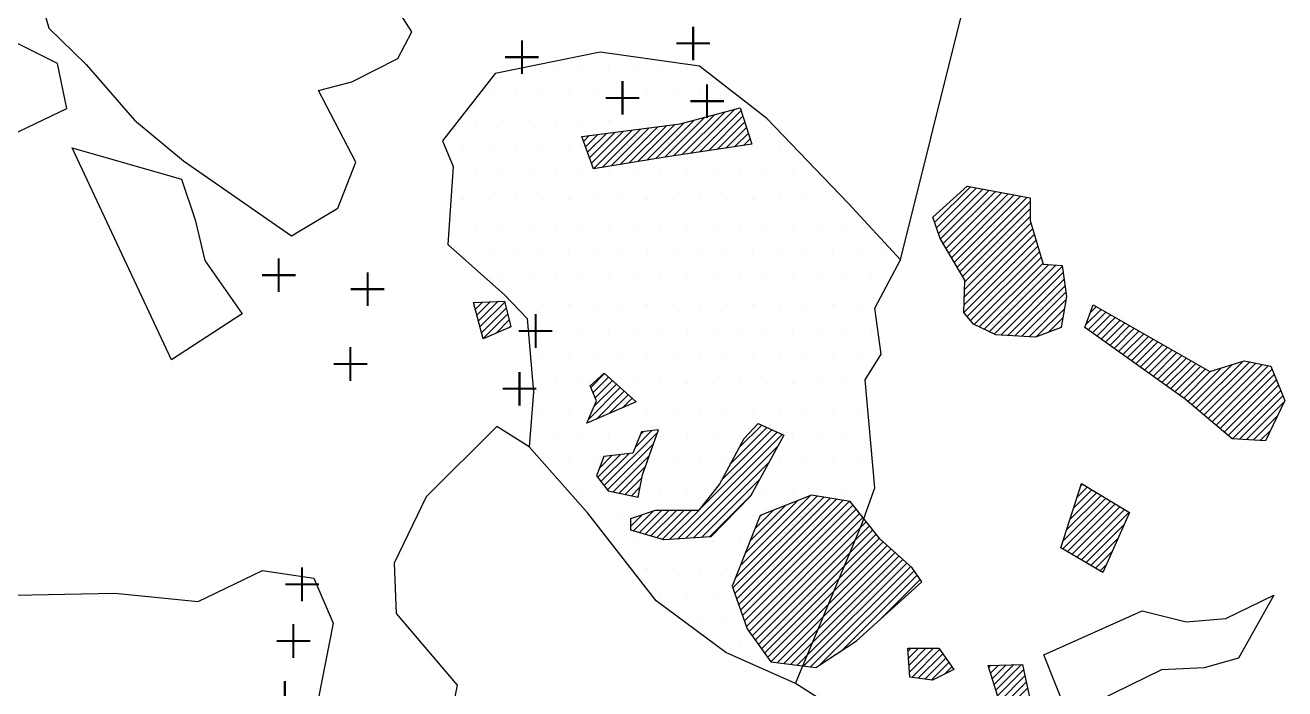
# Model space of a CAD drawing. Header units: metres. Extents: x -15 to -9.6, y -12.24 to -6.59.
# Drawn here: x -11.327 to -10.729, y -11.495 to -11.18 of the extents above; entities that cross this region are included whole.
import ezdxf

# ---------------------------------------------------------------- set-up
doc = ezdxf.new("R2010")
doc.units = ezdxf.units.M
doc.header["$LTSCALE"] = 25
doc.header["$MEASUREMENT"] = 0
doc.layers.get('0').update_dxf_attribs({"linetype": 'CONTINUOUS'})
for name, color, linetype in [('BEFUND', 1, 'CONTINUOUS'), ('FEUER', 1, 'CONTINUOUS'), ('KNOCHEN', 2, 'CONTINUOUS'), ('KNOCHENSCHRAFF', 2, 'CONTINUOUS'), ('STEINE', 4, 'CONTINUOUS'), ('STEINESCHRAFF', 4, 'CONTINUOUS')]:
    doc.layers.add(name, color=color, linetype=linetype)

# ---------------------------------------------------------------- blocks, each defined once
blk = doc.blocks.new('LB')
at = {"layer": 'FEUER', "const_width": 0.1}
for points in [[(0, 0), (0, -1.6)], [(-0.8, -0.8), (0.8, -0.8)]]:
    blk.add_lwpolyline(points, dxfattribs=at)
blk = doc.blocks.new('*X2')
at = {"color": 0}
for p, q in [((-1101.897, -1124.171), (-1099.946, -1122.22)), ((-1101.482, -1124.11), (-1099.464, -1122.091)), ((-1101.068, -1124.049), (-1098.981, -1121.962)), ((-1100.653, -1123.988), (-1098.688, -1122.023)), ((-1100.239, -1123.927), (-1098.602, -1122.29)), ((-1105.27, -1124.716), (-1103.453, -1122.898)), ((-1104.848, -1124.647), (-1103.046, -1122.845)), ((-1104.425, -1124.578), (-1102.64, -1122.793)), ((-1104.002, -1124.509), (-1102.234, -1122.74)), ((-1103.58, -1124.44), (-1101.828, -1122.687)), ((-1103.157, -1124.371), (-1101.393, -1122.606)), ((-1102.735, -1124.301), (-1100.911, -1122.477)), ((-1102.312, -1124.232), (-1100.428, -1122.349)), ((-1099.824, -1123.866), (-1098.516, -1122.557)), ((-1099.409, -1123.804), (-1098.43, -1122.825)), ((-1106.163, -1123.488), (-1105.89, -1123.214)), ((-1106.069, -1123.746), (-1105.484, -1123.161)), ((-1105.974, -1124.005), (-1105.077, -1123.109)), ((-1105.879, -1124.264), (-1104.671, -1123.056)), ((-1105.785, -1124.523), (-1104.265, -1123.003)), ((-1105.693, -1124.785), (-1103.859, -1122.951)), ((-1098.995, -1123.743), (-1098.343, -1123.092)), ((-1098.58, -1123.682), (-1098.257, -1123.359)), ((-1089.505, -1127.335), (-1087.81, -1125.64)), ((-1089.413, -1127.597), (-1087.512, -1125.696)), ((-1089.322, -1127.859), (-1087.215, -1125.752)), ((-1089.227, -1128.118), (-1086.917, -1125.808)), ((-1089.096, -1128.34), (-1086.619, -1125.864)), ((-1088.965, -1128.563), (-1086.321, -1125.919)), ((-1088.834, -1128.785), (-1086.024, -1125.975)), ((-1088.703, -1129.008), (-1085.726, -1126.031)), ((-1088.572, -1129.23), (-1085.428, -1126.087)), ((-1088.441, -1129.453), (-1085.13, -1126.142)), ((-1088.31, -1129.675), (-1084.971, -1126.336)), ((-1088.179, -1129.898), (-1084.971, -1126.69)), ((-1088.074, -1130.147), (-1084.971, -1127.044)), ((-1088.099, -1130.879), (-1084.856, -1127.636)), ((-1088.086, -1130.513), (-1084.935, -1127.362)), ((-1088.12, -1131.607), (-1084.696, -1128.183)), ((-1088.111, -1131.245), (-1084.776, -1127.909)), ((-1087.961, -1131.802), (-1084.616, -1128.457)), ((-1087.803, -1131.997), (-1084.536, -1128.73)), ((-1087.632, -1132.179), (-1084.456, -1129.004)), ((-1087.392, -1132.294), (-1084.376, -1129.278)), ((-1087.153, -1132.408), (-1084.082, -1129.337)), ((-1086.914, -1132.522), (-1083.748, -1129.356)), ((-1086.674, -1132.636), (-1083.445, -1129.407)), ((-1086.369, -1132.684), (-1083.402, -1129.718)), ((-1086.033, -1132.702), (-1083.36, -1130.029)), ((-1085.698, -1132.721), (-1083.317, -1130.34)), ((-1085.363, -1132.739), (-1083.274, -1130.651)), ((-1111.371, -1131.17), (-1111.326, -1131.125)), ((-1111.297, -1131.45), (-1110.961, -1131.113)), ((-1111.223, -1131.729), (-1110.595, -1131.101)), ((-1111.15, -1132.009), (-1110.229, -1131.089)), ((-1111.076, -1132.289), (-1109.901, -1131.114)), ((-1085.028, -1132.758), (-1083.275, -1131.005)), ((-1111.002, -1132.569), (-1109.83, -1131.397)), ((-1110.928, -1132.848), (-1109.759, -1131.68)), ((-1084.673, -1132.756), (-1083.349, -1131.433)), ((-1084.108, -1132.545), (-1083.423, -1131.86)), ((-1082.335, -1132.186), (-1081.611, -1131.462)), ((-1082.228, -1132.432), (-1081.386, -1131.591)), ((-1082.116, -1131.614), (-1081.837, -1131.334)), ((-1082.021, -1132.579), (-1081.161, -1131.719)), ((-1081.815, -1132.727), (-1080.936, -1131.847)), ((-1110.328, -1132.602), (-1109.689, -1131.963)), ((-1109.716, -1132.343), (-1109.618, -1132.246)), ((-1083.543, -1132.333), (-1083.498, -1132.288)), ((-1081.609, -1132.874), (-1080.711, -1131.976)), ((-1081.402, -1133.021), (-1080.485, -1132.104)), ((-1081.196, -1133.169), (-1080.26, -1132.232)), ((-1080.99, -1133.316), (-1080.035, -1132.361)), ((-1080.784, -1133.463), (-1079.81, -1132.489)), ((-1080.577, -1133.61), (-1079.584, -1132.617)), ((-1080.371, -1133.758), (-1079.359, -1132.746)), ((-1080.165, -1133.905), (-1079.134, -1132.874)), ((-1079.959, -1134.052), (-1078.909, -1133.003)), ((-1079.752, -1134.2), (-1078.684, -1133.131)), ((-1079.546, -1134.347), (-1078.458, -1133.259)), ((-1079.34, -1134.494), (-1078.233, -1133.388)), ((-1079.133, -1134.641), (-1078.008, -1133.516)), ((-1078.927, -1134.789), (-1077.783, -1133.644)), ((-1078.721, -1134.936), (-1077.558, -1133.773)), ((-1078.515, -1135.083), (-1077.332, -1133.901)), ((-1078.308, -1135.23), (-1077.107, -1134.029)), ((-1078.102, -1135.378), (-1076.882, -1134.158)), ((-1077.492, -1135.829), (-1075.9, -1134.236)), ((-1077.301, -1135.99), (-1075.386, -1134.076)), ((-1077.109, -1136.152), (-1074.873, -1133.916)), ((-1076.917, -1136.314), (-1074.556, -1133.953)), ((-1076.725, -1136.475), (-1074.262, -1134.012)), ((-1076.533, -1136.637), (-1073.967, -1134.071)), ((-1076.341, -1136.799), (-1073.673, -1134.13)), ((-1105.82, -1135.164), (-1105.163, -1134.508)), ((-1105.714, -1135.412), (-1104.977, -1134.676)), ((-1105.608, -1135.66), (-1104.791, -1134.843)), ((-1077.896, -1135.525), (-1076.657, -1134.286)), ((-1077.69, -1135.672), (-1076.414, -1134.396)), ((-1076.149, -1136.96), (-1073.491, -1134.302)), ((-1075.957, -1137.122), (-1073.389, -1134.554)), ((-1075.765, -1137.284), (-1073.287, -1134.805)), ((-1105.923, -1136.682), (-1104.419, -1135.178)), ((-1105.657, -1136.062), (-1104.605, -1135.011)), ((-1105.569, -1136.682), (-1104.233, -1135.346)), ((-1075.573, -1137.445), (-1073.185, -1135.057)), ((-1075.381, -1137.607), (-1073.083, -1135.309)), ((-1104.945, -1136.411), (-1104.047, -1135.514)), ((-1104.32, -1136.14), (-1103.861, -1135.681)), ((-1103.696, -1135.869), (-1103.676, -1135.849)), ((-1075.049, -1137.628), (-1072.981, -1135.56)), ((-1074.718, -1137.65), (-1072.932, -1135.864)), ((-1074.386, -1137.672), (-1073.251, -1136.537)), ((-1103.702, -1137.997), (-1102.923, -1137.218)), ((-1103.466, -1137.407), (-1103.327, -1137.268)), ((-1099.582, -1139.534), (-1097.225, -1137.177)), ((-1099.174, -1138.772), (-1097.468, -1137.066)), ((-1098.766, -1138.01), (-1097.71, -1136.954)), ((-1074.054, -1137.693), (-1073.571, -1137.21)), ((-1105.181, -1139.829), (-1102.642, -1137.29)), ((-1105.025, -1140.027), (-1102.839, -1137.841)), ((-1101.707, -1142.365), (-1096.741, -1137.4)), ((-1100.644, -1140.949), (-1096.983, -1137.288)), ((-1105.491, -1139.432), (-1104.419, -1138.36)), ((-1105.407, -1138.994), (-1104.816, -1138.404)), ((-1105.336, -1139.631), (-1104.022, -1138.316)), ((-1104.764, -1140.119), (-1103.036, -1138.392)), ((-1101.328, -1142.34), (-1096.942, -1137.954)), ((-1104.473, -1140.182), (-1103.233, -1138.942)), ((-1100.949, -1142.314), (-1097.366, -1138.731)), ((-1104.182, -1140.245), (-1103.393, -1139.455)), ((-1100.569, -1142.289), (-1097.789, -1139.508)), ((-1103.891, -1140.307), (-1103.477, -1139.893)), ((-1083.078, -1141.414), (-1081.828, -1140.164)), ((-1082.913, -1140.896), (-1082.049, -1140.031)), ((-1082.749, -1140.378), (-1082.269, -1139.899)), ((-1082.584, -1139.86), (-1082.49, -1139.766)), ((-1103.6, -1140.37), (-1103.56, -1140.33)), ((-1100.19, -1142.263), (-1098.212, -1140.285)), ((-1099.073, -1144.682), (-1094.769, -1140.378)), ((-1098.982, -1144.944), (-1094.466, -1140.428)), ((-1098.949, -1144.204), (-1095.072, -1140.327)), ((-1098.89, -1145.206), (-1094.164, -1140.479)), ((-1098.799, -1145.468), (-1093.861, -1140.53)), ((-1098.718, -1143.62), (-1095.405, -1140.307)), ((-1098.707, -1145.73), (-1093.558, -1140.581)), ((-1098.616, -1145.992), (-1093.38, -1140.756)), ((-1098.488, -1143.035), (-1095.99, -1140.537)), ((-1098.257, -1142.451), (-1096.574, -1140.768)), ((-1083.431, -1142.828), (-1081.165, -1140.562)), ((-1083.407, -1142.45), (-1081.386, -1140.43)), ((-1083.242, -1141.932), (-1081.607, -1140.297)), ((-1083.208, -1142.959), (-1080.945, -1140.695)), ((-1082.986, -1143.09), (-1080.724, -1140.828)), ((-1103.926, -1141.756), (-1103.368, -1141.199)), ((-1103.925, -1141.402), (-1103.91, -1141.386)), ((-1103.803, -1141.986), (-1102.827, -1141.011)), ((-1103.529, -1142.066), (-1102.449, -1140.987)), ((-1103.255, -1142.146), (-1102.096, -1140.987)), ((-1102.981, -1142.226), (-1101.743, -1140.987)), ((-1102.707, -1142.305), (-1101.39, -1140.988)), ((-1102.434, -1142.385), (-1101.036, -1140.988)), ((-1102.086, -1142.391), (-1100.683, -1140.988)), ((-1098.525, -1146.254), (-1093.223, -1140.953)), ((-1098.433, -1146.516), (-1093.066, -1141.149)), ((-1098.31, -1146.747), (-1092.909, -1141.346)), ((-1098.026, -1141.867), (-1097.158, -1140.999)), ((-1097.796, -1141.283), (-1097.742, -1141.23)), ((-1082.764, -1143.222), (-1080.503, -1140.961)), ((-1082.542, -1143.353), (-1080.282, -1141.093)), ((-1098.163, -1146.954), (-1092.752, -1141.542)), ((-1098.017, -1147.16), (-1092.595, -1141.739)), ((-1097.87, -1147.367), (-1092.438, -1141.935)), ((-1082.319, -1143.484), (-1080.517, -1141.682)), ((-1097.723, -1147.574), (-1092.281, -1142.132)), ((-1097.577, -1147.781), (-1092.124, -1142.329)), ((-1097.43, -1147.988), (-1091.944, -1142.502)), ((-1082.097, -1143.615), (-1080.804, -1142.322)), ((-1097.283, -1148.195), (-1091.758, -1142.669)), ((-1096.974, -1148.239), (-1091.572, -1142.837)), ((-1096.658, -1148.277), (-1091.386, -1143.005)), ((-1096.342, -1148.315), (-1091.2, -1143.172)), ((-1081.875, -1143.747), (-1081.09, -1142.962)), ((-1096.027, -1148.352), (-1091.014, -1143.34)), ((-1095.711, -1148.39), (-1090.828, -1143.507)), ((-1095.395, -1148.428), (-1090.642, -1143.675)), ((-1081.653, -1143.878), (-1081.376, -1143.602)), ((-1094.93, -1148.316), (-1090.482, -1143.868)), ((-1093.9, -1147.64), (-1090.337, -1144.077)), ((-1092.028, -1146.122), (-1090.193, -1144.286)), ((-1090.767, -1147.689), (-1090.626, -1147.548)), ((-1090.743, -1148.019), (-1090.272, -1147.548)), ((-1090.719, -1148.348), (-1089.919, -1147.548)), ((-1090.695, -1148.678), (-1089.566, -1147.549)), ((-1090.594, -1148.931), (-1089.267, -1147.603)), ((-1090.285, -1148.975), (-1089.121, -1147.811)), ((-1089.976, -1149.02), (-1088.976, -1148.019)), ((-1089.667, -1149.064), (-1088.831, -1148.227)), ((-1089.033, -1148.784), (-1088.685, -1148.436)), ((-1086.94, -1148.458), (-1086.841, -1148.359)), ((-1086.855, -1148.727), (-1086.476, -1148.348)), ((-1086.77, -1148.996), (-1086.112, -1148.337)), ((-1086.686, -1149.265), (-1085.747, -1148.326)), ((-1086.601, -1149.533), (-1085.382, -1148.315)), ((-1086.516, -1149.802), (-1085.287, -1148.574)), ((-1086.432, -1150.071), (-1085.224, -1148.864)), ((-1086.304, -1150.298), (-1085.161, -1149.154)), ((-1085.974, -1150.321), (-1085.097, -1149.444))]:
    blk.add_line(p, q, dxfattribs=at)
blk = doc.blocks.new('*X8')
at = {"color": 0}
for p, q in [((-1108.75, -1120), (-1108.75, -1120)), ((-1107.5, -1120), (-1107.5, -1120)), ((-1106.25, -1120), (-1106.25, -1120)), ((-1105, -1120), (-1105, -1120)), ((-1103.75, -1120), (-1103.75, -1120)), ((-1102.5, -1120), (-1102.5, -1120)), ((-1101.25, -1120), (-1101.25, -1120)), ((-1110.625, -1121.25), (-1110.625, -1121.25)), ((-1109.375, -1121.25), (-1109.375, -1121.25)), ((-1108.125, -1121.25), (-1108.125, -1121.25)), ((-1106.875, -1121.25), (-1106.875, -1121.25)), ((-1105.625, -1121.25), (-1105.625, -1121.25)), ((-1104.375, -1121.25), (-1104.375, -1121.25)), ((-1103.125, -1121.25), (-1103.125, -1121.25)), ((-1101.875, -1121.25), (-1101.875, -1121.25)), ((-1100.625, -1121.25), (-1100.625, -1121.25)), ((-1099.375, -1121.25), (-1099.375, -1121.25)), ((-1111.25, -1122.5), (-1111.25, -1122.5)), ((-1110, -1122.5), (-1110, -1122.5)), ((-1108.75, -1122.5), (-1108.75, -1122.5)), ((-1107.5, -1122.5), (-1107.5, -1122.5)), ((-1106.25, -1122.5), (-1106.25, -1122.5)), ((-1105, -1122.5), (-1105, -1122.5)), ((-1103.75, -1122.5), (-1103.75, -1122.5)), ((-1102.5, -1122.5), (-1102.5, -1122.5)), ((-1101.25, -1122.5), (-1101.25, -1122.5)), ((-1100, -1122.5), (-1100, -1122.5)), ((-1098.75, -1122.5), (-1098.75, -1122.5)), ((-1097.5, -1122.5), (-1097.5, -1122.5)), ((-1111.875, -1123.75), (-1111.875, -1123.75)), ((-1110.625, -1123.75), (-1110.625, -1123.75)), ((-1109.375, -1123.75), (-1109.375, -1123.75)), ((-1108.125, -1123.75), (-1108.125, -1123.75)), ((-1106.875, -1123.75), (-1106.875, -1123.75)), ((-1105.625, -1123.75), (-1105.625, -1123.75)), ((-1104.375, -1123.75), (-1104.375, -1123.75)), ((-1103.125, -1123.75), (-1103.125, -1123.75)), ((-1101.875, -1123.75), (-1101.875, -1123.75)), ((-1100.625, -1123.75), (-1100.625, -1123.75)), ((-1099.375, -1123.75), (-1099.375, -1123.75)), ((-1098.125, -1123.75), (-1098.125, -1123.75)), ((-1096.875, -1123.75), (-1096.875, -1123.75)), ((-1111.25, -1125), (-1111.25, -1125)), ((-1110, -1125), (-1110, -1125)), ((-1108.75, -1125), (-1108.75, -1125)), ((-1107.5, -1125), (-1107.5, -1125)), ((-1106.25, -1125), (-1106.25, -1125)), ((-1105, -1125), (-1105, -1125)), ((-1103.75, -1125), (-1103.75, -1125)), ((-1102.5, -1125), (-1102.5, -1125)), ((-1101.25, -1125), (-1101.25, -1125)), ((-1100, -1125), (-1100, -1125)), ((-1098.75, -1125), (-1098.75, -1125)), ((-1097.5, -1125), (-1097.5, -1125)), ((-1096.25, -1125), (-1096.25, -1125)), ((-1095, -1125), (-1095, -1125)), ((-1111.875, -1126.25), (-1111.875, -1126.25)), ((-1110.625, -1126.25), (-1110.625, -1126.25)), ((-1109.375, -1126.25), (-1109.375, -1126.25)), ((-1108.125, -1126.25), (-1108.125, -1126.25)), ((-1106.875, -1126.25), (-1106.875, -1126.25)), ((-1105.625, -1126.25), (-1105.625, -1126.25)), ((-1104.375, -1126.25), (-1104.375, -1126.25)), ((-1103.125, -1126.25), (-1103.125, -1126.25)), ((-1101.875, -1126.25), (-1101.875, -1126.25)), ((-1100.625, -1126.25), (-1100.625, -1126.25)), ((-1099.375, -1126.25), (-1099.375, -1126.25)), ((-1098.125, -1126.25), (-1098.125, -1126.25)), ((-1096.875, -1126.25), (-1096.875, -1126.25)), ((-1095.625, -1126.25), (-1095.625, -1126.25)), ((-1094.375, -1126.25), (-1094.375, -1126.25)), ((-1112.5, -1127.5), (-1112.5, -1127.5)), ((-1111.25, -1127.5), (-1111.25, -1127.5)), ((-1110, -1127.5), (-1110, -1127.5)), ((-1108.75, -1127.5), (-1108.75, -1127.5)), ((-1107.5, -1127.5), (-1107.5, -1127.5)), ((-1106.25, -1127.5), (-1106.25, -1127.5)), ((-1105, -1127.5), (-1105, -1127.5)), ((-1103.75, -1127.5), (-1103.75, -1127.5)), ((-1102.5, -1127.5), (-1102.5, -1127.5)), ((-1101.25, -1127.5), (-1101.25, -1127.5)), ((-1100, -1127.5), (-1100, -1127.5)), ((-1098.75, -1127.5), (-1098.75, -1127.5)), ((-1097.5, -1127.5), (-1097.5, -1127.5)), ((-1096.25, -1127.5), (-1096.25, -1127.5)), ((-1095, -1127.5), (-1095, -1127.5)), ((-1093.75, -1127.5), (-1093.75, -1127.5)), ((-1111.875, -1128.75), (-1111.875, -1128.75)), ((-1110.625, -1128.75), (-1110.625, -1128.75)), ((-1109.375, -1128.75), (-1109.375, -1128.75)), ((-1108.125, -1128.75), (-1108.125, -1128.75)), ((-1106.875, -1128.75), (-1106.875, -1128.75)), ((-1105.625, -1128.75), (-1105.625, -1128.75)), ((-1104.375, -1128.75), (-1104.375, -1128.75)), ((-1103.125, -1128.75), (-1103.125, -1128.75)), ((-1101.875, -1128.75), (-1101.875, -1128.75)), ((-1100.625, -1128.75), (-1100.625, -1128.75)), ((-1099.375, -1128.75), (-1099.375, -1128.75)), ((-1098.125, -1128.75), (-1098.125, -1128.75)), ((-1096.875, -1128.75), (-1096.875, -1128.75)), ((-1095.625, -1128.75), (-1095.625, -1128.75)), ((-1094.375, -1128.75), (-1094.375, -1128.75)), ((-1093.125, -1128.75), (-1093.125, -1128.75)), ((-1091.875, -1128.75), (-1091.875, -1128.75)), ((-1110, -1130), (-1110, -1130)), ((-1108.75, -1130), (-1108.75, -1130)), ((-1107.5, -1130), (-1107.5, -1130)), ((-1106.25, -1130), (-1106.25, -1130)), ((-1105, -1130), (-1105, -1130)), ((-1103.75, -1130), (-1103.75, -1130)), ((-1102.5, -1130), (-1102.5, -1130)), ((-1101.25, -1130), (-1101.25, -1130)), ((-1100, -1130), (-1100, -1130)), ((-1098.75, -1130), (-1098.75, -1130)), ((-1097.5, -1130), (-1097.5, -1130)), ((-1096.25, -1130), (-1096.25, -1130)), ((-1095, -1130), (-1095, -1130)), ((-1093.75, -1130), (-1093.75, -1130)), ((-1092.5, -1130), (-1092.5, -1130)), ((-1109.375, -1131.25), (-1109.375, -1131.25)), ((-1108.125, -1131.25), (-1108.125, -1131.25)), ((-1106.875, -1131.25), (-1106.875, -1131.25)), ((-1105.625, -1131.25), (-1105.625, -1131.25)), ((-1104.375, -1131.25), (-1104.375, -1131.25)), ((-1103.125, -1131.25), (-1103.125, -1131.25)), ((-1101.875, -1131.25), (-1101.875, -1131.25)), ((-1100.625, -1131.25), (-1100.625, -1131.25)), ((-1099.375, -1131.25), (-1099.375, -1131.25)), ((-1098.125, -1131.25), (-1098.125, -1131.25)), ((-1096.875, -1131.25), (-1096.875, -1131.25)), ((-1095.625, -1131.25), (-1095.625, -1131.25)), ((-1094.375, -1131.25), (-1094.375, -1131.25)), ((-1093.125, -1131.25), (-1093.125, -1131.25)), ((-1108.75, -1132.5), (-1108.75, -1132.5)), ((-1107.5, -1132.5), (-1107.5, -1132.5)), ((-1106.25, -1132.5), (-1106.25, -1132.5)), ((-1105, -1132.5), (-1105, -1132.5)), ((-1103.75, -1132.5), (-1103.75, -1132.5)), ((-1102.5, -1132.5), (-1102.5, -1132.5)), ((-1101.25, -1132.5), (-1101.25, -1132.5)), ((-1100, -1132.5), (-1100, -1132.5)), ((-1098.75, -1132.5), (-1098.75, -1132.5)), ((-1097.5, -1132.5), (-1097.5, -1132.5)), ((-1096.25, -1132.5), (-1096.25, -1132.5)), ((-1095, -1132.5), (-1095, -1132.5)), ((-1093.75, -1132.5), (-1093.75, -1132.5)), ((-1092.5, -1132.5), (-1092.5, -1132.5)), ((-1108.125, -1133.75), (-1108.125, -1133.75)), ((-1106.875, -1133.75), (-1106.875, -1133.75)), ((-1105.625, -1133.75), (-1105.625, -1133.75)), ((-1104.375, -1133.75), (-1104.375, -1133.75)), ((-1103.125, -1133.75), (-1103.125, -1133.75)), ((-1101.875, -1133.75), (-1101.875, -1133.75)), ((-1100.625, -1133.75), (-1100.625, -1133.75)), ((-1099.375, -1133.75), (-1099.375, -1133.75)), ((-1098.125, -1133.75), (-1098.125, -1133.75)), ((-1096.875, -1133.75), (-1096.875, -1133.75)), ((-1095.625, -1133.75), (-1095.625, -1133.75)), ((-1094.375, -1133.75), (-1094.375, -1133.75)), ((-1093.125, -1133.75), (-1093.125, -1133.75)), ((-1107.5, -1135), (-1107.5, -1135)), ((-1106.25, -1135), (-1106.25, -1135)), ((-1105, -1135), (-1105, -1135)), ((-1103.75, -1135), (-1103.75, -1135)), ((-1102.5, -1135), (-1102.5, -1135)), ((-1101.25, -1135), (-1101.25, -1135)), ((-1100, -1135), (-1100, -1135)), ((-1098.75, -1135), (-1098.75, -1135)), ((-1097.5, -1135), (-1097.5, -1135)), ((-1096.25, -1135), (-1096.25, -1135)), ((-1095, -1135), (-1095, -1135)), ((-1093.75, -1135), (-1093.75, -1135)), ((-1108.125, -1136.25), (-1108.125, -1136.25)), ((-1106.875, -1136.25), (-1106.875, -1136.25)), ((-1105.625, -1136.25), (-1105.625, -1136.25)), ((-1104.375, -1136.25), (-1104.375, -1136.25)), ((-1103.125, -1136.25), (-1103.125, -1136.25)), ((-1101.875, -1136.25), (-1101.875, -1136.25)), ((-1100.625, -1136.25), (-1100.625, -1136.25)), ((-1099.375, -1136.25), (-1099.375, -1136.25)), ((-1098.125, -1136.25), (-1098.125, -1136.25)), ((-1096.875, -1136.25), (-1096.875, -1136.25)), ((-1095.625, -1136.25), (-1095.625, -1136.25)), ((-1094.375, -1136.25), (-1094.375, -1136.25)), ((-1093.125, -1136.25), (-1093.125, -1136.25)), ((-1107.5, -1137.5), (-1107.5, -1137.5)), ((-1106.25, -1137.5), (-1106.25, -1137.5)), ((-1105, -1137.5), (-1105, -1137.5)), ((-1103.75, -1137.5), (-1103.75, -1137.5)), ((-1102.5, -1137.5), (-1102.5, -1137.5)), ((-1101.25, -1137.5), (-1101.25, -1137.5)), ((-1100, -1137.5), (-1100, -1137.5)), ((-1098.75, -1137.5), (-1098.75, -1137.5)), ((-1097.5, -1137.5), (-1097.5, -1137.5)), ((-1096.25, -1137.5), (-1096.25, -1137.5)), ((-1095, -1137.5), (-1095, -1137.5)), ((-1093.75, -1137.5), (-1093.75, -1137.5)), ((-1106.875, -1138.75), (-1106.875, -1138.75)), ((-1105.625, -1138.75), (-1105.625, -1138.75)), ((-1104.375, -1138.75), (-1104.375, -1138.75)), ((-1103.125, -1138.75), (-1103.125, -1138.75)), ((-1101.875, -1138.75), (-1101.875, -1138.75)), ((-1100.625, -1138.75), (-1100.625, -1138.75)), ((-1099.375, -1138.75), (-1099.375, -1138.75)), ((-1098.125, -1138.75), (-1098.125, -1138.75)), ((-1096.875, -1138.75), (-1096.875, -1138.75)), ((-1095.625, -1138.75), (-1095.625, -1138.75)), ((-1094.375, -1138.75), (-1094.375, -1138.75)), ((-1093.125, -1138.75), (-1093.125, -1138.75)), ((-1106.25, -1140), (-1106.25, -1140)), ((-1105, -1140), (-1105, -1140)), ((-1103.75, -1140), (-1103.75, -1140)), ((-1102.5, -1140), (-1102.5, -1140)), ((-1101.25, -1140), (-1101.25, -1140)), ((-1100, -1140), (-1100, -1140)), ((-1098.75, -1140), (-1098.75, -1140)), ((-1097.5, -1140), (-1097.5, -1140)), ((-1096.25, -1140), (-1096.25, -1140)), ((-1095, -1140), (-1095, -1140)), ((-1093.75, -1140), (-1093.75, -1140)), ((-1092.5, -1140), (-1092.5, -1140)), ((-1105.625, -1141.25), (-1105.625, -1141.25)), ((-1104.375, -1141.25), (-1104.375, -1141.25)), ((-1103.125, -1141.25), (-1103.125, -1141.25)), ((-1101.875, -1141.25), (-1101.875, -1141.25)), ((-1100.625, -1141.25), (-1100.625, -1141.25)), ((-1099.375, -1141.25), (-1099.375, -1141.25)), ((-1098.125, -1141.25), (-1098.125, -1141.25)), ((-1096.875, -1141.25), (-1096.875, -1141.25)), ((-1095.625, -1141.25), (-1095.625, -1141.25)), ((-1094.375, -1141.25), (-1094.375, -1141.25)), ((-1093.125, -1141.25), (-1093.125, -1141.25)), ((-1103.75, -1142.5), (-1103.75, -1142.5)), ((-1102.5, -1142.5), (-1102.5, -1142.5)), ((-1101.25, -1142.5), (-1101.25, -1142.5)), ((-1100, -1142.5), (-1100, -1142.5)), ((-1098.75, -1142.5), (-1098.75, -1142.5)), ((-1097.5, -1142.5), (-1097.5, -1142.5)), ((-1096.25, -1142.5), (-1096.25, -1142.5)), ((-1095, -1142.5), (-1095, -1142.5)), ((-1093.75, -1142.5), (-1093.75, -1142.5)), ((-1103.125, -1143.75), (-1103.125, -1143.75)), ((-1101.875, -1143.75), (-1101.875, -1143.75)), ((-1100.625, -1143.75), (-1100.625, -1143.75)), ((-1099.375, -1143.75), (-1099.375, -1143.75)), ((-1098.125, -1143.75), (-1098.125, -1143.75)), ((-1096.875, -1143.75), (-1096.875, -1143.75)), ((-1095.625, -1143.75), (-1095.625, -1143.75)), ((-1094.375, -1143.75), (-1094.375, -1143.75)), ((-1102.5, -1145), (-1102.5, -1145)), ((-1101.25, -1145), (-1101.25, -1145)), ((-1100, -1145), (-1100, -1145)), ((-1098.75, -1145), (-1098.75, -1145)), ((-1097.5, -1145), (-1097.5, -1145)), ((-1096.25, -1145), (-1096.25, -1145)), ((-1095, -1145), (-1095, -1145)), ((-1100.625, -1146.25), (-1100.625, -1146.25)), ((-1099.375, -1146.25), (-1099.375, -1146.25)), ((-1098.125, -1146.25), (-1098.125, -1146.25)), ((-1096.875, -1146.25), (-1096.875, -1146.25)), ((-1095.625, -1146.25), (-1095.625, -1146.25)), ((-1098.75, -1147.5), (-1098.75, -1147.5)), ((-1097.5, -1147.5), (-1097.5, -1147.5)), ((-1096.25, -1147.5), (-1096.25, -1147.5)), ((-1096.875, -1148.75), (-1096.875, -1148.75))]:
    blk.add_line(p, q, dxfattribs=at)

msp = doc.modelspace()

# ---------------------------------------------------------------- linework, layer by layer
at = {"layer": 'BEFUND'}
msp.add_lwpolyline([(-10.91118, -11.29113), (-10.86787, -11.11697), (-10.87636, -10.94329), (-10.89305, -10.86049), (-10.87723, -10.77164), (-10.87009, -10.73406)], dxfattribs=at)
at = {"layer": 'KNOCHEN'}
for points in [[(-11.05689, -11.24784), (-11.06247, -11.2326), (-11.01574, -11.22655), (-10.98729, -11.21895), (-10.98172, -11.23622), (-11.02286, -11.24228), (-11.05689, -11.24784)], [(-10.87667, -11.32163), (-10.88124, -11.31604), (-10.88072, -11.3008), (-10.89238, -11.28099), (-10.89593, -11.27083), (-10.87966, -11.25611), (-10.84971, -11.26172), (-10.84971, -11.27239), (-10.84364, -11.29321), (-10.8345, -11.29373), (-10.83248, -11.30846), (-10.83503, -11.32318), (-10.84722, -11.32774), (-10.86601, -11.32671), (-10.87667, -11.32163)], [(-11.10927, -11.32854), (-11.11382, -11.31127), (-11.09909, -11.31078), (-11.09606, -11.32297), (-11.10927, -11.32854)], [(-10.82386, -11.32319), (-10.81978, -11.31253), (-10.76446, -11.34406), (-10.7482, -11.339), (-10.73551, -11.34155), (-10.72892, -11.3578), (-10.73808, -11.37709), (-10.75382, -11.37607), (-10.77615, -11.35726), (-10.82386, -11.32319)], [(-11.06004, -11.3687), (-11.05546, -11.35804), (-11.0585, -11.35093), (-11.05189, -11.34484), (-11.03667, -11.35857), (-11.06004, -11.3687)], [(-11.03414, -11.37279), (-11.03821, -11.38294), (-11.05193, -11.38445), (-11.05549, -11.39359), (-11.04991, -11.40071), (-11.03569, -11.40376), (-11.03365, -11.3931), (-11.02602, -11.37178), (-11.03414, -11.37279)], [(-11.00675, -11.40988), (-10.99709, -11.3977), (-10.98539, -11.37587), (-10.97878, -11.36877), (-10.9666, -11.37437), (-10.98237, -11.4033), (-11.00117, -11.42258), (-11.02352, -11.42409), (-11.03926, -11.4195), (-11.03925, -11.41392), (-11.02757, -11.40987), (-11.00675, -11.40988)], [(-10.83511, -11.4278), (-10.82544, -11.39734), (-10.8026, -11.41107), (-10.81532, -11.4395), (-10.83511, -11.4278)], [(-10.90571, -11.43739), (-10.92094, -11.42367), (-10.93514, -11.40588), (-10.95342, -11.40282), (-10.97781, -11.41245), (-10.99104, -11.44595), (-10.98394, -11.46627), (-10.97278, -11.48202), (-10.95146, -11.48458), (-10.93215, -11.4719), (-10.90115, -11.44399), (-10.90571, -11.43739)], [(-10.90677, -11.48919), (-10.90778, -11.47548), (-10.89305, -11.47549), (-10.88595, -11.48565), (-10.89611, -11.49072), (-10.90677, -11.48919)], [(-10.86362, -11.50294), (-10.86969, -11.48363), (-10.85344, -11.48314), (-10.84889, -11.50396), (-10.86362, -11.50294)]]:
    msp.add_lwpolyline(points, dxfattribs=at)
at = {"layer": 'STEINE'}
for points in [[(-11.32039, -11.16332), (-11.31533, -11.1811), (-11.29757, -11.19838), (-11.27474, -11.22481), (-11.25139, -11.24413), (-11.20013, -11.27972), (-11.17828, -11.26653), (-11.16963, -11.2447), (-11.18738, -11.21066), (-11.17163, -11.20661), (-11.14978, -11.19546), (-11.14317, -11.18277), (-11.16092, -11.15482), (-11.18324, -11.12433), (-11.21572, -11.0979), (-11.24669, -11.08822), (-11.27869, -11.09429), (-11.298, -11.10342), (-11.3097, -11.13337), (-11.32039, -11.16332)], [(-11.41892, -11.16883), (-11.42909, -11.18659), (-11.43267, -11.22061), (-11.43727, -11.25362), (-11.40834, -11.2765), (-11.38548, -11.27296), (-11.37125, -11.24961), (-11.33619, -11.23339), (-11.30673, -11.2192), (-11.31128, -11.19786), (-11.34072, -11.18311), (-11.36153, -11.1704), (-11.38844, -11.16225), (-11.40266, -11.16122), (-11.41892, -11.16883)], [(-10.96111, -11.49219), (-10.92956, -11.41655), (-10.92346, -11.39929), (-10.92798, -11.34799), (-10.92036, -11.33581), (-10.92338, -11.31397), (-10.91118, -11.29113), (-10.93604, -11.26419), (-10.9746, -11.22404), (-11.00658, -11.19913), (-11.0538, -11.19249), (-11.10358, -11.2026), (-11.12849, -11.23458), (-11.12342, -11.24677), (-11.12599, -11.28384), (-11.09909, -11.30773), (-11.08844, -11.31891), (-11.08542, -11.35396), (-11.08747, -11.37985)], [(-11.25706, -11.33858), (-11.3042, -11.23799), (-11.25241, -11.25276), (-11.24583, -11.27206), (-11.24583, -11.27206), (-11.24127, -11.29136), (-11.22352, -11.31677), (-11.25706, -11.33858)], [(-10.93979, -11.50592), (-10.96111, -11.49219), (-10.99411, -11.47744), (-11.0271, -11.45303), (-11.05957, -11.41136), (-11.08747, -11.37985), (-11.1027, -11.37019), (-11.13624, -11.40368), (-11.1515, -11.43516), (-11.15051, -11.45902), (-11.12159, -11.49307), (-11.1272, -11.521), (-11.12468, -11.54284), (-11.10489, -11.56165), (-11.06833, -11.56523), (-11.01805, -11.56273), (-11.01093, -11.54801), (-10.98501, -11.52823), (-10.96216, -11.53028), (-10.93828, -11.51201), (-10.93979, -11.50592)], [(-11.30194, -11.57672), (-11.33289, -11.54318), (-11.38263, -11.51063), (-11.35516, -11.45073), (-11.28406, -11.44927), (-11.24445, -11.45336), (-11.21397, -11.43866), (-11.1896, -11.44223), (-11.18047, -11.46357), (-11.18762, -11.50064), (-11.20797, -11.5448), (-11.2349, -11.56916), (-11.24963, -11.57524), (-11.27603, -11.56557), (-11.30194, -11.57672)], [(-10.83213, -11.50652), (-10.84328, -11.47858), (-10.79654, -11.45779), (-10.77573, -11.46289), (-10.75694, -11.46138), (-10.73407, -11.45023), (-10.75086, -11.48018), (-10.76711, -11.48473), (-10.78743, -11.48573), (-10.8174, -11.50043), (-10.83213, -11.50652)]]:
    msp.add_lwpolyline(points, dxfattribs=at)

# ---------------------------------------------------------------- block references
at = {"layer": 'FEUER', "xscale": 0.01, "yscale": 0.01, "zscale": 0.01}
for p in [(-11.00961, -11.18034), (-11.09087, -11.18687), (-11.04315, -11.20621), (-11.00303, -11.20777), (-11.20623, -11.29038), (-11.16409, -11.29701), (-11.08437, -11.31688), (-11.17224, -11.33255), (-11.09201, -11.3443), (-11.19518, -11.43715), (-11.19927, -11.46406), (-11.20335, -11.49097)]:
    msp.add_blockref('LB', p, dxfattribs=at)
at = {"layer": 'KNOCHENSCHRAFF', "xscale": 0.01, "yscale": 0.01, "zscale": 0.01}
msp.add_blockref('*X2', (0, 0), dxfattribs=at)
at = {"layer": 'STEINESCHRAFF', "xscale": 0.01, "yscale": 0.01, "zscale": 0.01}
msp.add_blockref('*X8', (0, 0), dxfattribs=at)

doc.saveas('drawing.dxf')
